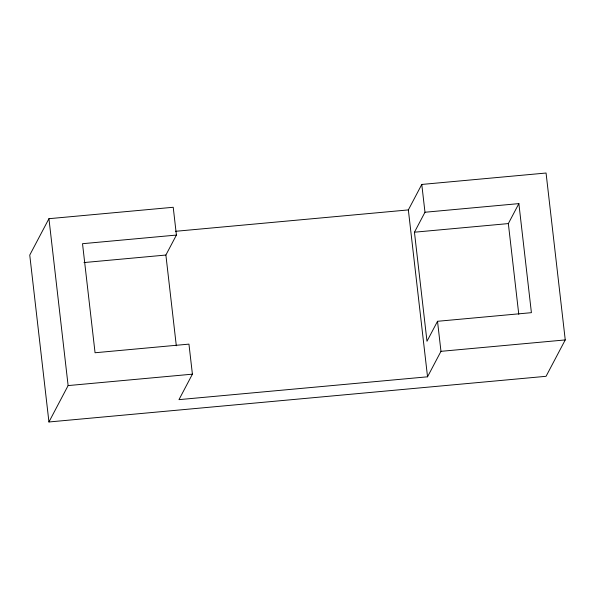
<?xml version="1.0" encoding="UTF-8"?>
<svg xmlns="http://www.w3.org/2000/svg" width="595" height="595" viewBox="0 0 595 595"><rect width="100%" height="100%" fill="white"/><g stroke="black" fill="none" stroke-linecap="round" stroke-linejoin="round"><path stroke-width="0.89" d="M48.939 218.692L29.75 255.076L48.939 421.974L546.061 376.308L565.25 339.924L546.061 173.026L421.781 184.443L408.349 209.916L427.537 376.806L178.976 399.639L192.408 374.166L188.95 344.126L95.059 352.753L82.519 243.697L176.417 235.07L173.219 207.276L48.939 218.692L68.12 385.582L48.939 421.974M176.313 345.769L165.886 255.039L176.417 235.07M424.979 212.244L518.87 203.616L531.409 312.673L437.518 321.293L426.987 341.262L414.447 232.206L424.979 212.244L421.781 184.443M427.537 376.806L440.969 351.333L437.518 321.293M518.773 314.309L508.346 223.586L518.87 203.616M175.495 231.306L408.349 209.916M83.962 262.566L165.886 255.039M414.447 232.206L508.346 223.586M68.12 385.582L192.408 374.166M440.969 351.333L565.25 339.924"/></g></svg>
